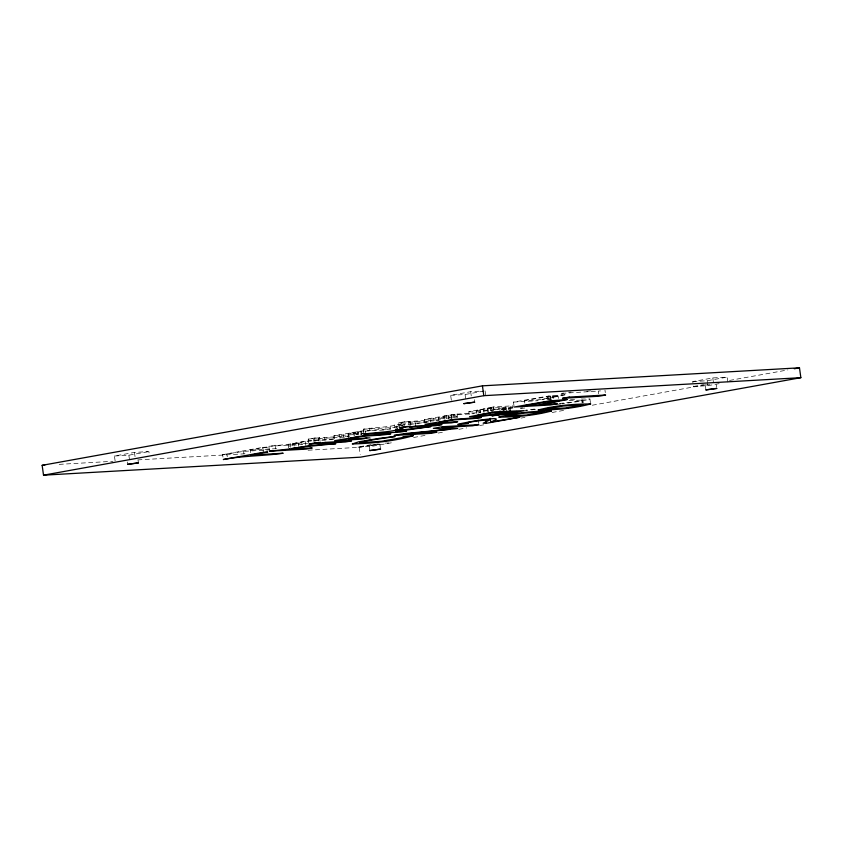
<?xml version="1.0" encoding="UTF-8"?>
<svg xmlns="http://www.w3.org/2000/svg" width="843" height="843" viewBox="0 0 843 843"><rect width="100%" height="100%" fill="white"/><g stroke="black" fill="none" stroke-linecap="round" stroke-linejoin="round"><path stroke-width="0.63" stroke-dasharray="4.21 3.16" d="M369.729 450.678L369.086 445.662L373.902 444.735M376.673 444.377L379.845 444.198L369.044 445.747M705.949 389.972L705.264 385.051L706.466 384.65M348.675 438.908L347.99 433.987L349.94 433.334L363.07 431.268L383.955 429.993L390.172 428.876L363.986 430.636L333.944 435.757L334.46 439.445M438.771 420.12L438.581 417.496L443.618 416.358L453.502 414.946L474.388 413.671M424.893 423.123L424.377 419.424L454.419 414.313L480.605 412.543L478.118 412.996M559.415 403.491L573.904 401.974L582.808 400.088L583.156 402.543M590.437 402.733L589.921 399.034L582.271 401.005L562.165 403.839M363.618 431.679L363.27 429.213C376.484 427.138 389.624 427.57 402.301 423.407L402.648 425.873M513.482 406.611L493.945 409.94M402.301 423.407L398.075 425.388L428.855 421.806M403.249 425.262L395.483 426.621L398.107 426.463M269.518 451.195L268.833 446.263L288.137 444.398L311.225 440.32L335.177 438.803C321.299 441.532 306.726 439.804 293.027 443.818L293.375 446.284M469.151 414.271L468.813 411.805L469.888 411.352L491.121 407.77L491.796 412.691M476.59 413.376L476.158 410.762L477.559 410.288A11.507 0.664 -7.9 0 1 490.447 408.191L505.21 407.18L505.642 409.793M476.158 410.762L490.911 409.93L505.294 407.338M524.472 400.646L547.17 396.684L558.077 395.978L537.497 399.909L524.472 400.646L524.81 403.112M512.829 407.569L497.876 409.772M115.122 460.942L114.437 456.021L134.458 452.406L148.863 451.585L149.211 454.05M451.342 400.246L450.657 395.325L470.668 391.71L483.777 390.962M114.437 456.021L128.853 455.199L148.863 451.585M450.657 395.325L465.073 394.503L483.829 391.11M222.963 457.075L222.615 454.609L262.753 447.359L267.062 447.117L267.737 452.038M308.728 442.849L308.211 439.161L314.428 438.033L319.581 437.738L320.087 441.437M399.329 427.749L398.644 422.828L404.861 421.711L410.014 421.416L410.699 426.337M513.977 405.789L513.461 402.1L548.572 396.02L566.528 394.587L541.807 399.656L551.691 399.097M562.133 395.841L561.786 393.375L564.02 392.975M222.615 454.609L243.606 451.353L269.339 449.888M250.645 452.607L250.308 450.141L267.062 447.117M308.211 439.161L319.581 437.738M398.644 422.828L410.014 421.416M318.601 441.047L318.264 438.581L324.481 437.464L350.899 435.957L347.168 436.632M409.034 424.724L408.697 422.259L414.914 421.131L438.813 419.782M488.613 412.88L487.928 407.949L493.671 406.916L512.692 405.841M360.361 434.25L365.335 433.355M428.855 421.89L408.37 424.661M436.358 420.531L441.332 419.635M561.786 393.375L600.49 390.899M719.121 383.639L707.867 385.673L693.452 386.484L692.767 381.563L712.778 377.949L727.193 377.127L727.878 382.058M692.767 381.563L707.182 380.741L727.193 377.127M370.994 444.704L357.232 447.19L371.647 446.368L391.658 442.754L385.103 443.133M693.452 386.484L703.462 384.682M308.106 450.215L359.202 447.317L379.919 443.576M413.586 437.496L426.537 435.157M438.191 433.049L443.376 432.122M458.908 429.308L466.685 427.907M479.625 425.567L484.809 424.64M521.069 418.086L524.957 417.39M552.144 412.48L566.391 409.909M592.292 405.23L706.244 384.661M729.553 380.446L787.826 369.929M512.934 408.023L501.49 409.835M531.585 409.898L535.453 409.34M534.567 409.076L525.937 410.119M520.394 408.023L522.512 407.759M709.795 384.703L705.264 385.051M525.231 410.678L527.644 410.404M520.605 408.434L526.222 407.896M557.255 404.313L560.943 403.966M367.611 438.318L370.973 438.002M570.426 399.782L575.031 399.413M365.398 437.791L370.225 437.454M569.088 400.551L582.808 400.088M491.184 410.91L493.376 410.752M568.488 392.164L571.09 392.016M586.717 391.131L590.627 390.91M513.461 402.1L538.203 400.699M487.928 407.949L491.121 407.77M424.377 419.424L450.794 417.928L457.011 416.8L438.423 417.654M408.697 422.259L433.85 420.826M363.27 429.213L398.433 427.222M365.261 433.207L347.99 433.987M333.944 435.757L357.843 434.398M318.264 438.581L344.682 437.085M307.579 443.292L293.027 443.818M268.833 446.263L305.303 444.198M250.308 450.141L277.326 448.613M59.179 464.356L112.899 461.311M137.788 459.899L245.218 453.787M581.249 399.034L589.921 399.034M468.813 411.805L477.307 411.816L491.975 410.214L492.481 413.913M716.234 384.724L716.571 387.19M712.778 377.949L713.463 382.87M707.182 380.741L707.867 385.673M604.958 390.098L605.295 392.553M598.256 391.3L598.593 393.765M582.576 400.288L582.913 402.754M581.786 400.551L582.134 403.007M558.077 395.978L558.414 398.433M553.377 395.957L553.725 398.412M552.355 395.515L552.702 397.98M550.384 396.273L550.89 399.972M548.572 396.02L549.088 399.708M547.17 396.684L547.507 399.15M510.31 406.758L510.647 409.213M508.318 407.432L508.666 409.898M506.306 407.875L506.991 412.796M505.21 407.18L505.547 409.645M503.829 407.822L504.177 410.278M503.608 408.391L504.125 412.079M502.923 409.234L503.429 412.922M499.794 409.045L500.31 412.743M493.671 406.916L494.009 409.382M493.134 407.875L493.482 410.33M490.447 408.191L490.795 410.646M485.083 390.889L485.768 395.81M487.212 408.275L487.728 411.964M483.503 408.792L484.008 412.49M479.973 409.35L480.478 413.038M478.16 419.73L478.676 423.418M474.293 399.708L474.63 402.174M470.668 391.71L471.353 396.631M465.073 394.503L465.757 399.424M457.117 414.018L457.633 417.706M455.747 414.745L456.084 417.211M454.419 414.313L454.756 416.779M453.502 414.946L453.84 417.401M451.426 414.703L451.943 418.391M451.268 415.199L451.785 418.887M448.761 415.536L449.098 417.991M448.002 415.199L448.518 418.887M446.147 415.926L446.484 418.391M444.451 415.757L444.956 419.445M443.618 416.358L443.955 418.823M438.581 417.496L438.918 419.962M433.724 418.202L434.071 420.668M429.972 418.413L430.488 422.111M414.914 421.131L415.42 424.83M404.861 421.711L405.198 424.166M403.797 422.533L404.471 427.464M396.832 426L397.179 428.455M394.25 424.861L394.598 427.327M390.288 426.916L390.625 429.372M379.845 444.198L380.53 449.119M369.487 428.096L369.835 430.552M365.314 431.079L365.82 434.767M363.07 431.268L363.575 434.967M360.994 431.026L361.51 434.714M360.846 431.521L361.183 433.987M358.328 431.858L358.675 434.324M357.569 431.521L358.085 435.209M359.202 447.317L360.224 454.704M355.714 432.259L356.062 434.714M354.018 432.08L354.524 435.778M353.185 432.691L353.523 435.146M348.148 433.818L348.486 436.284M343.291 434.535L343.638 436.99M339.539 434.746L340.056 438.434M324.481 437.464L324.818 439.92M314.428 438.033L314.945 441.721M313.364 438.866L313.701 441.321M305.314 441.511L305.998 446.442M301.731 442.017L302.068 444.482M298.064 442.638L298.58 446.326M295.64 443.102L295.988 445.568M293.901 443.513L294.239 445.979M292.542 443.186L292.879 445.641M290.329 443.671L290.846 447.359M288.864 444.071L289.212 446.537M288.137 444.398L288.643 448.097M275.05 445.146L275.566 448.834M262.753 447.359L263.438 452.291M243.606 451.353L243.943 453.819M226.925 454.366L227.262 456.832M138.073 460.415L138.421 462.87M134.458 452.406L135.133 457.327M128.853 455.199L129.537 460.13M127.282 461.964L127.62 464.43"/><path stroke-width="1.26" d="M490.679 421.985C519.056 411.742 427.749 429.055 468.308 423.386C457.38 423.702 487.939 418.929 489.246 420.151L483.176 423.186L486.348 423.291L519.815 417.253L490.679 421.985L490.162 418.286M510.342 411.985L517.065 411.542L491.869 415.831L508.445 413.829L524.23 410.636L494.346 411.837L469.498 416.727L481.216 416.463L504.293 413.312L510.342 411.985L509.994 409.519M396.168 431.542L430.815 426.579L398.76 430.309L402.986 428.339C390.309 432.491 377.158 432.059 363.955 434.134L400.425 432.069L406.642 430.942L396.168 431.542L395.831 429.076M42.15 465.325L482.438 385.841L799.48 367.822L800.85 377.675L360.562 457.159L43.52 475.178L42.15 465.325L44.774 465.178M43.52 475.178L483.798 395.683L800.85 377.675M794.306 368.76L799.48 367.822M482.438 385.841L483.798 395.683M486 420.836L486.348 423.291M397.179 428.455L397.517 430.921M413.196 435.715C393.955 441.3 372.553 443.323 352.29 443.976L358.654 441.827L380.088 438.234L395.146 436.484L368.517 440.489L359.792 442.607L381.521 441.31L405.125 437.074L402.986 436.769L413.196 435.715M567.202 399.508L542.492 404.587L557.318 403.744L550.616 404.956L514.146 407.021L549.257 400.941L567.202 399.508M127.662 464.345L138.421 462.87L127.662 464.345M369.771 450.584L380.53 449.119L369.771 450.584M463.882 403.639L474.63 402.174L463.882 403.639M705.991 389.887L716.75 388.412L705.991 389.887M348.833 438.75L367.263 438.054L361.046 439.182L334.629 440.678L364.671 435.568L390.857 433.797C377 436.421 362.532 434.893 348.833 438.75M439.256 422.417L457.696 421.732L451.479 422.849L425.062 424.356L455.104 419.234L481.29 417.464C467.433 420.099 452.965 418.56 439.256 422.417M544.146 412.111L526.622 415.051L505.789 416.042L523.377 413.133L544.146 412.111M583.493 405.009L565.959 407.949L545.136 408.939L562.724 406.031L583.493 405.009M551.259 411.068C534.325 415.546 516.274 417.148 498.74 417.116C515.674 412.649 533.724 411.036 551.259 411.068M590.606 403.966C573.672 408.444 555.621 410.046 538.087 410.014C555.021 405.546 573.071 403.934 590.606 403.966M289.549 448.992L269.518 451.195L305.988 449.119L312.205 447.991C256.198 451.131 335.967 443.639 335.862 443.724L311.91 445.241L289.549 448.992M478.234 415.209L476.843 415.683L491.595 414.851L505.979 412.259L491.132 413.112A11.507 0.664 -7.9 0 0 478.244 415.209M558.761 400.899L538.182 404.83L525.147 405.567L547.845 401.616L558.761 400.899M263.438 452.291L223.3 459.53C243.037 455.673 263.29 456.063 283.153 453.239L250.993 455.062L267.737 452.038L263.438 452.291M315.113 442.954L308.896 444.082L320.266 442.67L315.113 442.954M405.546 426.632L399.329 427.749L410.699 426.337L405.546 426.632M569.173 397.095L562.471 398.296L598.941 396.231L605.632 395.019L569.173 397.095M325.166 442.385L318.949 443.513L345.356 442.006L351.584 440.889L325.166 442.385M415.599 426.063L409.382 427.18L435.789 425.683L442.006 424.556L415.599 426.063M404.145 433.629L394.06 435.441L430.52 433.376L436.98 432.206L405.936 433.976L457.675 428.476L441.869 427.549L472.386 425.82L478.845 424.651L442.385 426.727L433.365 428.349L449.762 429.256L404.145 433.629"/></g></svg>
